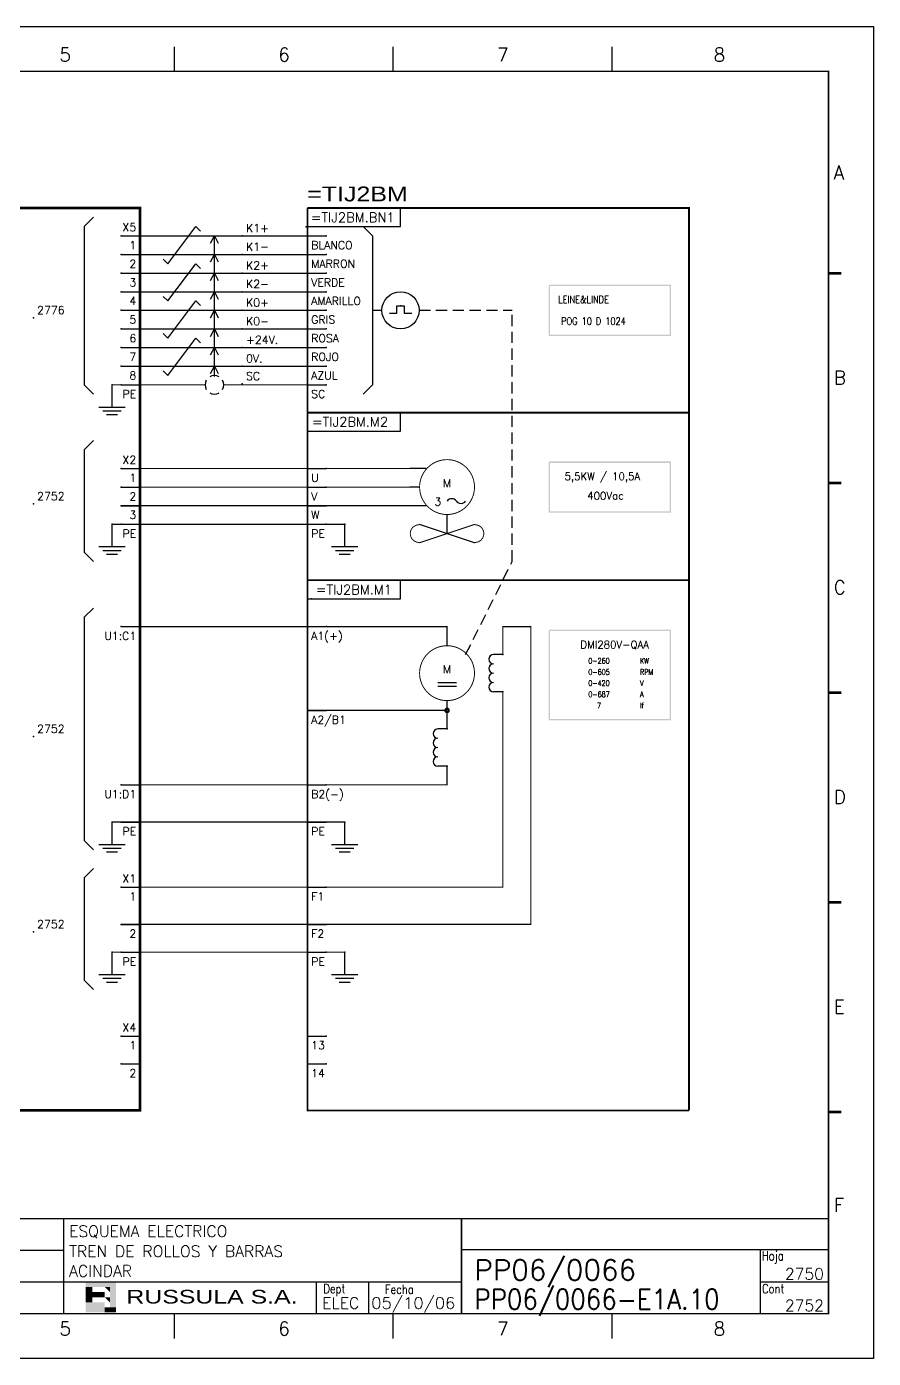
# Model space of a CAD drawing. Extents: x -25 to 1044, y -25744 to 292.
# Drawn here: x 455.5 to 644.3, y -14194.9 to -13897.9 of the extents above; entities that cross this region are included whole.
import ezdxf
from ezdxf.enums import TextEntityAlignment as Align

# ---------------------------------------------------------------- set-up
doc = ezdxf.new("R2010")
doc.units = 0
doc.header["$LTSCALE"] = 10
doc.header["$MEASUREMENT"] = 0
doc.linetypes.add('DASHDOT', pattern=[1, 0.5, -0.25, 0, -0.25])
doc.linetypes.add('HIDDEN', pattern=[0.375, 0.25, -0.125])
doc.layers.get('0').update_dxf_attribs({"linetype": 'CONTINUOUS'})
for name, color, linetype in [('1', 7, 'CONTINUOUS'), ('10', 5, 'CONTINUOUS'), ('102', 7, 'CONTINUOUS'), ('2', 7, 'CONTINUOUS'), ('8', 1, 'CONTINUOUS'), ('9', 6, 'CONTINUOUS'), ('DIBUJO', 7, 'CONTINUOUS'), ('NODE', 7, 'CONTINUOUS')]:
    doc.layers.add(name, color=color, linetype=linetype)
doc.styles.add('HELV', font='HELVBLD.SHX', dxfattribs={"width": 1.2})
doc.styles.add('HELVETICA', font='HELV.SHX')
doc.styles.add('LABEL', font='SIMPLEX', dxfattribs={"width": 0.8, "height": 4})
doc.styles.add('ROMAND', font='ROMAND.SHX', dxfattribs={"width": 0.7})
doc.styles.add('ROMANS', font='romans')
doc.styles.get("Standard").update_dxf_attribs({"font": 'simplex'})

# ---------------------------------------------------------------- blocks, each defined once
blk = doc.blocks.new('NOD', base_point=(237.5, 170))
at = {"layer": 'NODE'}
blk.add_point((237.5, 170), dxfattribs=at)
blk = doc.blocks.new('$060303')
at = {"layer": '2'}
for p, q in [((0, 0), (2.5, 0)), ((0, -10), (2.5, -10))]:
    blk.add_line(p, q, dxfattribs=at)
for centre, end in [((2.5, -1.25), 90), ((2.5, -3.75), 90.00000000000001), ((2.5, -6.25), 90.00000000000001), ((2.5, -8.75), 90.00000000000001)]:
    blk.add_arc(centre, 1.25, 270, end, dxfattribs=at)
for p in [(0, 0), (0, -10)]:
    blk.add_blockref('NOD', p, dxfattribs=at)
at = {"layer": '8'}
for tag, p in [('1A', (1.5, -3.324999999999989)), ('2A', (1.5, -13.32499999999999))]:
    blk.add_attdef(tag, text='', height=2.15, dxfattribs=at).set_placement(p, align=Align.RIGHT)
at = {"layer": '9'}
blk.add_attdef('ID', text='', height=2.15, dxfattribs=at).set_placement((0, 1.175000000000011), align=Align.CENTER)
blk = doc.blocks.new('$$PLL21')
blk.add_line((-2.5, 0), (2.5, 0))
at = {"layer": '2'}
for p in [(-2.5, 0), (2.5, 0)]:
    blk.add_blockref('NOD', p, dxfattribs=at)
at = {"layer": '8'}
blk.add_attdef('*A', (-1.5, -3.574999999999989), '', height=2.15, dxfattribs=at)
at = {"layer": '9'}
blk.add_attdef('ID', (-1.5, 1.25), '', height=2.15, dxfattribs=at)
blk = doc.blocks.new('$$PLR12')
blk.add_line((-2.5, 0), (2.5, 0))
at = {"layer": '2'}
for p in [(-2.5, 0), (2.5, 0)]:
    blk.add_blockref('NOD', p, dxfattribs=at)
at = {"layer": '8'}
blk.add_attdef('*A', text='', height=2.15, dxfattribs=at).set_placement((1.5, -3.574999999999989), align=Align.RIGHT)
at = {"layer": '9'}
blk.add_attdef('ID', text='', height=2.15, dxfattribs=at).set_placement((1.5, 1.25), align=Align.RIGHT)
blk = doc.blocks.new('$021501')
at = {"layer": '2'}
for p, q in [((0, -6), (0, 0)), ((-3.5, -6), (3.5, -6)), ((-2.5, -7), (2.5, -7)), ((-1.5, -8), (1.5, -8))]:
    blk.add_line(p, q, dxfattribs=at)
blk.add_blockref('NOD', (0, 0), dxfattribs=at)
blk = doc.blocks.new('$PP313')
at = {"layer": '2'}
blk.add_blockref('NOD', (0, 0), dxfattribs=at)
at = {"layer": '8'}
blk.add_attdef('1A', (1, -3.324999999999989), '', height=2.15, dxfattribs=at)
at = {"layer": '9'}
blk.add_attdef('ID', (1, 1), '', height=2.15, dxfattribs=at)
blk = doc.blocks.new('DOT', base_point=(355.25, 185))
at = {"layer": '2'}
blk.add_lwpolyline([(355, 185, 0.25, 0.25, 2.502154082895779), (355.237515595764, 185.2496880847195, 0.25, 0.25, 0.3996556434456849)], format="xyseb", close=True, dxfattribs=at)
blk = doc.blocks.new('$020501')
at = {"layer": '2'}
for p, q in [((-2, 1), (0, 0)), ((0, 0), (-2, -1))]:
    blk.add_line(p, q, dxfattribs=at)
blk = doc.blocks.new('$030107')
at = {"layer": '102'}
for centre, start, end in [((0, 0), 150.0000000000002, 209.9999999999999), ((0, 0), 60.00000000000018, 119.9999999999999), ((0, 0), 330.0000000000002, 29.99999999999989), ((0, -2.842170943040401e-14), 240.0000000000001, 299.9999999999998)]:
    blk.add_arc(centre, 2.500000000000008, start, end, dxfattribs=at)
blk = doc.blocks.new('$021325')
at = {"layer": '2'}
for p, q in [((-1, 0), (1, 0)), ((-1, -2), (-1, 0)), ((1, 0), (1, -2)), ((-3, -2), (-1, -2)), ((1, -2), (3, -2))]:
    blk.add_line(p, q, dxfattribs=at)
blk.add_blockref('NOD', (0, 0), dxfattribs=at)
blk = doc.blocks.new('newcajec')
at = {"layer": '1'}
for p, q in [((179.4, 20.84999999999999), (0.1303441721052074, 20.84999999999999)), ((7, 20.84999999999999), (7, 0)), ((71, 20.84999999999999), (71, 0)), ((84, 20.84999999999999), (84, 0.08964143426294768)), ((99, 20.84999999999999), (99, 0)), ((215.2, 20.79999999999999), (215.2, 0)), ((184.6434108527132, 20.17582254554676), (184.806079472624, 20.01315011347727)), ((184.806079472624, 20.01315011347727), (185.1814685954953, 20.25090212957883)), ((10.6, 16.64), (0, 16.64)), ((10.6, 16.64), (99.00000000000001, 16.64)), ((10.6, 12.48), (0, 12.48)), ((10.6, 12.48), (99.00000000000001, 12.48)), ((179.4, 13.86666666), (215.2, 13.86666666)), ((368, 14.06084184883153), (368, 0)), ((10.6, 8.32), (0, 8.32)), ((10.6, 8.32), (99.00000000000001, 8.32)), ((179.4, 6.93333333), (267.6330803594942, 6.93333333)), ((267.6330803594942, 6.93333333), (302.5, 6.93333333)), ((270.6330803594942, 6.908826233307309), (270.6330803594942, 0)), ((282.0665401797471, 6.93333333), (282.0665401797471, 0)), ((368, 6.93333333), (383, 6.93333333)), ((10.6, 4.16), (0, 4.16)), ((10.6, 4.16), (99.00000000000001, 4.16))]:
    blk.add_line(p, q, dxfattribs=at)
for points in [[(47.50000000000003, 272.5, 0.3, 0.3, 0), (47.50000000000003, 277.9125820568927, 0.3, 0.3, 0)], [(95.50000000000003, 272.5, 0.3, 0.3, 0), (95.50000000000003, 277.9125820568927, 0.3, 0.3, 0)], [(143.5000000000001, 272.5, 0.3, 0.3, 0), (143.5000000000001, 277.9125820568927, 0.3, 0.3, 0)], [(191.5000000000001, 272.5, 0.3, 0.3, 0), (191.5000000000001, 277.9125820568927, 0.3, 0.3, 0)], [(239.5000000000001, 272.5, 0.3, 0.3, 0), (239.5000000000001, 277.9125820568927, 0.3, 0.3, 0)], [(287.5000000000001, 272.5, 0.3, 0.3, 0), (287.5000000000001, 277.9125820568927, 0.3, 0.3, 0)], [(335.5000000000001, 272.5, 0.3, 0.3, 0), (335.5000000000001, 277.9125820568927, 0.3, 0.3, 0)], [(-2.989059080962793, 228.2254404700672, 0.6, 0.6, 0), (-0.1817779831361044, 228.2254404700672, 0.6, 0.6, 0)], [(383.0109409190372, 228.2254404700672, 0.6, 0.6, 0), (385.8182220168639, 228.2254404700672, 0.6, 0.6, 0)], [(-2.989059080962793, 182.2254404700672, 0.6, 0.6, 0), (-0.1817779831361044, 182.2254404700672, 0.6, 0.6, 0)], [(383.0109409190372, 182.2254404700672, 0.6, 0.6, 0), (385.8182220168639, 182.2254404700672, 0.6, 0.6, 0)], [(-2.989059080962793, 136.2254404700672, 0.6, 0.6, 0), (-0.1817779831361044, 136.2254404700672, 0.6, 0.6, 0)], [(383.0109409190372, 136.2254404700672, 0.6, 0.6, 0), (385.8182220168639, 136.2254404700672, 0.6, 0.6, 0)], [(-2.989059080962793, 90.2254404700672, 0.6, 0.6, 0), (-0.1817779831361044, 90.2254404700672, 0.6, 0.6, 0)], [(383.0109409190372, 90.2254404700672, 0.6, 0.6, 0), (385.8182220168639, 90.2254404700672, 0.6, 0.6, 0)], [(-2.989059080962793, 44.22544047006719, 0.6, 0.6, 0), (-0.1817779831361044, 44.22544047006719, 0.6, 0.6, 0)], [(383.0109409190372, 44.22544047006719, 0.6, 0.6, 0), (385.8182220168639, 44.22544047006719, 0.6, 0.6, 0)], [(383, 20.79999999999999, 0.3, 0.3, 0), (179.4, 20.79999999999999, 0.3, 0.3, 0), (179.4, 0, 0.3, 0.3, 0)], [(302.5, 20.79999999999999, 0.3, 0.3, 0), (302.5, 0, 0.3, 0.3, 0)], [(302.5, 14, 0.3, 0.3, 0), (383, 14, 0.3, 0.3, 0)], [(47.50000000000004, -5.50000000000002, 0.3, 0.3, 0), (47.50000000000004, -0.08741794310727435, 0.3, 0.3, 0)], [(95.50000000000003, -5.50000000000002, 0.3, 0.3, 0), (95.50000000000003, -0.08741794310727435, 0.3, 0.3, 0)], [(143.5000000000001, -5.50000000000002, 0.3, 0.3, 0), (143.5000000000001, -0.08741794310727435, 0.3, 0.3, 0)], [(191.5000000000001, -5.50000000000002, 0.3, 0.3, 0), (191.5000000000001, -0.08741794310727435, 0.3, 0.3, 0)], [(239.5000000000001, -5.50000000000002, 0.3, 0.3, 0), (239.5000000000001, -0.08741794310727435, 0.3, 0.3, 0)], [(287.5000000000001, -5.50000000000002, 0.3, 0.3, 0), (287.5000000000001, -0.08741794310727435, 0.3, 0.3, 0)], [(335.5000000000001, -5.50000000000002, 0.3, 0.3, 0), (335.5000000000001, -0.08741794310727435, 0.3, 0.3, 0)]]:
    blk.add_lwpolyline(points, format="xyseb", dxfattribs=at)
at = {"layer": '1', "const_width": 0.3}
blk.add_lwpolyline([(0, 0), (0, 272.5), (383, 272.5), (383, 0)], close=True, dxfattribs=at)
at = {"layer": '2', "color": 14}
for p, q in [((221.418090625, 4.694274193107214), (221.418090625, 5.808488255607214)), ((221.418090625, 2.465846068107213), (221.418090625, 3.580060130607212))]:
    blk.add_line(p, q, dxfattribs=at)
for points in [[(220.05064609375, 5.808488255607214), (220.05064609375, 6.922702318107211), (226.73593046875, 5.808488255607214), (226.73593046875, 6.922702318107211)], [(221.418090625, 2.465846068107213), (220.05064609375, 2.465846068107213), (221.418090625, 5.808488255607214), (220.05064609375, 5.808488255607214)], [(221.418090625, 4.694274193107214), (224.254271875, 4.694274193107214), (221.418090625, 3.580060130607212), (224.254271875, 3.580060130607212)], [(224.254271875, 5.808488255607214), (225.3684859375, 5.808488255607214), (225.3684859375, 4.694274193107214)], [(224.254271875, 3.580060130607212), (225.3684859375, 3.580060130607212), (225.3684859375, 2.465846068107213)], [(225.3684859375, 5.808488255607214), (226.73593046875, 5.808488255607214), (225.3684859375, 1.351632005607213), (226.73593046875, 1.351632005607213)], [(224.254271875, 0.2374179431072125), (224.254271875, 2.465846068107213), (220.05064609375, 0.2374179431072125), (220.05064609375, 2.465846068107213)], [(226.73593046875, 1.351632005607213), (226.73593046875, 0.2374179431072125), (224.254271875, 1.351632005607213), (224.254271875, 0.2374179431072125)]]:
    blk.add_solid(points, dxfattribs=at)
at = {"layer": '1', "style": 'ROMANS'}
for s, p in [('1', (22.29321663019694, 274.6822757111598)), ('2', (70.29321663019694, 274.6822757111598)), ('3', (118.2932166301969, 274.6822757111598)), ('4', (166.2932166301969, 274.6822757111598)), ('5', (214.2932166301969, 274.6822757111598)), ('6', (262.293216630197, 274.6822757111598)), ('7', (310.293216630197, 274.6822757111598)), ('8', (357.793216630197, 274.6822757111598)), ('A', (-4.369531937893967, 248.8361050328228)), ('A', (384.130468062106, 248.8361050328228)), ('B', (-4.369531937893967, 203.8361050328228)), ('B', (384.130468062106, 203.8361050328228)), ('C', (-4.369531937893967, 157.8361050328228)), ('C', (384.130468062106, 157.8361050328228)), ('D', (-4.369531937893967, 111.8361050328228)), ('D', (384.130468062106, 111.8361050328228)), ('E', (-4.369531937893967, 65.8361050328228)), ('E', (384.130468062106, 65.8361050328228)), ('F', (-4.369531937893967, 22.33610503282279)), ('F', (384.130468062106, 22.33610503282279)), ('1', (22.29321663019694, -4.817724288840244)), ('2', (70.29321663019694, -4.817724288840244)), ('3', (118.2932166301969, -4.817724288840244)), ('4', (166.2932166301969, -4.817724288840244)), ('5', (214.2932166301969, -4.817724288840244)), ('6', (262.293216630197, -4.817724288840244)), ('7', (310.293216630197, -4.817724288840244)), ('8', (357.793216630197, -4.817724288840244))]:
    blk.add_text(s, height=3, dxfattribs=at).set_placement(p)
at = {"layer": '1', "style": 'LABEL', "width": 0.8}
for s, p in [('Diseno comprobado por', (179.7314614292997, 18.27223571085374)), ('Dibujo comprobado por', (179.8050291925395, 11.4678814488418)), ('Hoja', (368.3783582875667, 11.66394739740196)), ('Dibujado por', (179.8266890074166, 4.640500723763907)), ('Fecha', (285.7145387337263, 4.296982269486556)), ('Cont', (368.4287365512884, 4.459855685207977)), ('No', (2.226666121281127, 1.047317943107212)), ('Revision', (7.999999999999986, 1.047317943107211))]:
    blk.add_text(s, height=2, dxfattribs=at).set_placement(p)
for s, p in [('Dept', (274.6061509242405, 4.441269529660175)), ('Elaborado', (77.5, 1.047317943107211)), ('Fecha', (91.5, 1.047317943107211))]:
    blk.add_text(s, height=2, dxfattribs=at).set_placement(p, align=Align.CENTER)
at = {"layer": '10', "style": 'ROMANS'}
for tag, p in [('REV41', (3.5, 18.74499999999998)), ('REV43', (77.69972273858866, 18.74499999999998)), ('REV31', (3.5, 14.58499999999999)), ('REV33', (77.69972273858866, 14.58499999999999)), ('REV21', (3.5, 10.42499999999999)), ('REV23', (77.69972273858866, 10.42499999999999)), ('REV11', (3.5, 6.265000000000002)), ('REV13', (77.69972273858866, 6.265000000000002))]:
    blk.add_attdef(tag, text='', height=2.5, dxfattribs=at).set_placement(p, align=Align.MIDDLE)
for tag, p, height in [('REV42', (7.999999999999986, 17.49499999999998), 2.5), ('SHEETNAME1', (100.5, 15.82514432423481), 2.5), ('DOCUMENTTYPE', (216.431556680333, 16.80300784715599), 2.5), ('NOTA', (305.324267012746, 15.80181941457773), 3), ('REV32', (7.999999999999986, 13.33499999999999), 2.5), ('DESIGNCHECK', (180.7368689439597, 14.83229733012664), 2.5), ('OBJECT', (216.431556680333, 12.40274635088354), 2.5), ('SHEETNAME2', (100.5, 11.66514432423481), 2.5), ('ORDER', (305.324267012746, 7.301819414577723), 4.5), ('REV22', (7.999999999999986, 9.174999999999999), 2.5), ('SHEETNAME3', (100.5, 7.505144324234807), 2.5), ('DRAWINGCHECK', (180.5313437479052, 7.714149530439984), 2.5), ('CUSTOMER', (216.431556680333, 8.084891464683468), 2.5), ('REV12', (7.999999999999986, 5.015000000000002), 2.5), ('SHEETNAME4', (100.5, 3.345144324234811), 2.5), ('USER', (180.634361454448, 0.7089454855303376), 2.5), ('DEPARTMENT', (271.9308878022507, 1.045088830057653), 2.5), ('DOCUMENT_ID', (305.324267012746, 0.9341589120460885), 4.4)]:
    blk.add_attdef(tag, p, '', height=height, dxfattribs=at)
for tag, width, p, p2 in [('REV44', 1.221199022953692, (84.52509332113708, 17.49499999999998), (98.48165358346499, 17.49499999999998)), ('REV34', 1.221199022953692, (84.52509332113708, 13.33499999999998), (98.48165358346499, 13.33499999999998)), ('REV24', 1.221199022953692, (84.52509332113708, 9.174999999999988), (98.48165358346499, 9.174999999999988)), ('REV14', 1.221199022953692, (84.52509332113708, 5.014999999999999), (98.48165358346499, 5.014999999999999)), ('CREATED2', 7.039914616041486, (282.7069601254168, 1.045088830057653), (301.1448317388588, 1.045088830057653))]:
    blk.add_attdef(tag, text='', height=2.5, dxfattribs=dict(at, width=width)).set_placement(p, p2, align=Align.FIT)
for tag, p in [('SHEET', (382, 7.433333330000005)), ('NEXTSHEET', (382, 0.5000000000000018))]:
    blk.add_attdef(tag, text='', height=2.5, dxfattribs=at).set_placement(p, align=Align.RIGHT)
at = {"layer": 'DIBUJO', "color": 14, "style": 'HELVETICA', "width": 1.3}
blk.add_text('RUSSULA S.A.', height=3, dxfattribs=at).set_placement((229, 2.191446348186597))

msp = doc.modelspace()

# ---------------------------------------------------------------- linework, layer by layer
at = {"layer": '2'}
for p, q in [((470.3575586181548, -13940.43327633202), (468.3555288630124, -13942.43530608717)), ((468.2825999025586, -13942.61137217258), (468.2825999025586, -13977.78253321276)), ((486.9572283429253, -13950.80806991001), (493.1821044897142, -13942.50823504762)), ((493.1821044897142, -13942.50823504762), (494.2195838475125, -13943.54571440542)), ((530.5313613704479, -13942.50823504762), (532.6063200860443, -13944.58319376322)), ((480.7323521961364, -13944.58319376322), (518.0816090768701, -13944.58319376322)), ((497.3320219209068, -13975.95986413835), (497.3320219209068, -13944.58319376322)), ((532.6063200860443, -13944.58319376322), (532.6063200860443, -13977.78253321276)), ((480.7323521961364, -13948.73311119441), (518.0816090768701, -13948.73311119441)), ((485.9197489851273, -13949.77059055221), (486.9572283429253, -13950.80806991001)), ((480.7323521961364, -13952.8830286256), (518.0816090768701, -13952.8830286256)), ((486.9572283429253, -13959.10790477239), (493.1821044897142, -13950.80806991001)), ((493.1821044897142, -13950.80806991001), (494.2195838475125, -13951.8455492678)), ((480.7323521961364, -13957.03294605679), (518.0816090768701, -13957.03294605679)), ((485.9197489851273, -13958.07042541459), (486.9572283429253, -13959.10790477239)), ((480.7323521961364, -13961.18286348799), (518.0816090768701, -13961.18286348799)), ((486.9572283429253, -13967.40773963478), (493.1821044897142, -13959.10790477239)), ((493.1821044897142, -13959.10790477239), (494.2195838475125, -13960.14538413019)), ((532.6063200860443, -13961.18286348799), (534.6812788016406, -13961.18286348799)), ((480.7323521961364, -13965.33278091918), (518.0816090768701, -13965.33278091918)), ((485.9197489851273, -13966.37026027698), (486.9572283429253, -13967.40773963478)), ((486.9572283429253, -13975.70757449716), (493.1821044897142, -13967.40773963478)), ((493.1821044897142, -13967.40773963478), (494.2195838475125, -13968.44521899257)), ((480.7323521961364, -13969.48269835037), (518.0816090768701, -13969.48269835037)), ((480.7323521961364, -13973.63261578156), (518.0816090768701, -13973.63261578156)), ((485.9197489851273, -13974.67009513936), (486.9572283429253, -13975.70757449716)), ((468.2825999025586, -13977.78253321276), (470.3575586181548, -13979.85749192835)), ((532.6063200860443, -13977.78253321276), (530.5313613704479, -13979.85749192835)), ((470.3575586181548, -13990.23228550633), (468.2825999025586, -13992.30724422193)), ((468.2825999025586, -13992.30724422193), (468.2825999025586, -14015.13179009349)), ((544.5662410722357, -13996.45716165312), (540.9061549484295, -13996.45716165312)), ((542.9811136640259, -14000.60707908432), (540.9061549484295, -14000.60707908432)), ((544.5662410722357, -14004.75699651551), (540.9061549484295, -14004.75699651551)), ((468.2825999025586, -14015.13179009349), (470.3575586181548, -14017.20674880909)), ((470.3575586181548, -14027.58154238707), (468.2825999025586, -14029.65650110267)), ((468.2825999025586, -14029.65650110267), (468.2825999025586, -14079.45551027698)), ((547.1310310952184, -14044.18121211184), (551.2809485264111, -14044.18121211184)), ((547.1310310952184, -14044.98294996632), (551.2809485264111, -14044.98294996632)), ((468.2825999025586, -14079.45551027698), (470.3575586181548, -14081.53046899257)), ((470.3575586181548, -14085.68038642377), (468.2825999025586, -14087.75534513936)), ((468.2825999025586, -14087.75534513936), (468.2825999025586, -14110.57989101092)), ((468.2825999025586, -14110.57989101092), (470.3575586181548, -14112.65484972652))]:
    msp.add_line(p, q, dxfattribs=at)
at = {"layer": '2', "color": 3}
for p, q in [((538.8311962328332, -13942.50823504762), (538.8311962328332, -13938.35831761643)), ((518.0816090768701, -13942.50823504762), (538.8311962328332, -13942.50823504762)), ((538.8311962328332, -13988.15732679074), (538.8311962328332, -13984.00740935955)), ((518.0816090768701, -13988.15732679074), (538.8311962328332, -13988.15732679074)), ((538.8311962328332, -14025.50658367147), (538.8311962328332, -14021.35666624028)), ((518.0816090768701, -14025.50658367147), (538.8311962328332, -14025.50658367147))]:
    msp.add_line(p, q, dxfattribs=at)
at = {"layer": '2', "linetype": 'HIDDEN'}
for p, q in [((542.9811136640259, -13961.18286348799), (563.7307008199891, -13961.18286348799)), ((563.7307008199891, -14017.20674880909), (563.7307008199891, -13961.18286348799)), ((553.3559072420073, -14037.95633596505), (563.7307008199891, -14017.20674880909))]:
    msp.add_line(p, q, dxfattribs=at)
at = {"layer": '2', "color": 3, "linetype": 'DASHDOT'}
for points in [[(381.1343338475132, -13938.35831761643, 0.5809884403669686, 0.5809884403669686, 0), (480.7323521961364, -13938.35831761643, 0.5809884403669686, 0.5809884403669686, 0), (480.7323521961364, -14139.62931302927, 0.5809884403669686, 0.5809884403669686, 0), (381.1343338475132, -14139.62931302927, 0.5809884403669686, 0.5809884403669686, 0), (381.1343338475132, -13938.35831761643, 0.5809884403669686, 0.5809884403669686, 0)], [(603.154916416319, -14139.62931302927, 0.4149917431192633, 0.4149917431192633, 0), (518.0816090768701, -14139.62931302927, 0.4149917431192633, 0.4149917431192633, 0), (518.0816090768701, -13938.35831761643, 0.4149917431192633, 0.4149917431192633, 0)], [(518.0816090768701, -13938.35831761643, 0.4149917431192633, 0.4149917431192633, 0), (603.154916416319, -13938.35831761643, 0.4149917431192633, 0.4149917431192633, 0), (603.154916416319, -14139.62931302927, 0.4149917431192633, 0.4149917431192633, 0)], [(518.0816090768701, -13984.00740935955, 0.4149917431192633, 0.4149917431192633, 0), (603.154916416319, -13984.00740935955, 0.4149917431192633, 0.4149917431192633, 0)], [(518.0816090768701, -14021.35666624028, 0.4149917431192633, 0.4149917431192633, 0), (603.154916416319, -14021.35666624028, 0.4149917431192633, 0.4149917431192633, 0)]]:
    msp.add_lwpolyline(points, format="xyseb", dxfattribs=at)
at = {"layer": '2', "linetype": 'HIDDEN'}
for points in [[(474.5074760493475, -13977.78253321276, 0.248995045871558, 0.248995045871558, 0), (495.2570632053105, -13977.78253321276, 0.248995045871558, 0.248995045871558, 0)], [(499.4069806365031, -13977.78253321276, 0.248995045871558, 0.248995045871558, 0), (522.2315265080628, -13977.78253321276, 0.248995045871558, 0.248995045871558, 0)], [(549.2059898108148, -14010.9818726623, 0.248995045871558, 0.248995045871558, 0), (549.2059898108148, -14006.83195523111, 0.248995045871558, 0.248995045871558, 0)]]:
    msp.add_lwpolyline(points, format="xyseb", dxfattribs=at)
at = {"layer": '2'}
for points in [[(543.0848615998058, -14000.60707908432, 0.2074958715596316, 0.2074958715596316, 1), (555.3271180218239, -14000.60707908432, 0.2074958715596316, 0.2074958715596316, 1)], [(543.0848615998058, -14042.10625339624, 0.2074958715596316, 0.2074958715596316, 1), (555.3271180218239, -14042.10625339624, 0.2074958715596316, 0.2074958715596316, 1)]]:
    msp.add_lwpolyline(points, format="xyseb", close=True, dxfattribs=at)
for points in [[(476.5824347649437, -13996.45716165312, 0.248995045871558, 0.248995045871558, 0), (544.6203842674706, -13996.45716165312, 0.248995045871558, 0.248995045871558, 0)], [(476.5824347649437, -14000.60707908432, 0.248995045871558, 0.248995045871558, 0), (542.9811136640259, -14000.60707908432, 0.248995045871558, 0.248995045871558, 0)], [(476.5824347649437, -14004.75699651551, 0.248995045871558, 0.248995045871558, 0), (544.5596810302305, -14004.75699651551, 0.248995045871558, 0.248995045871558, 0)], [(474.5074760493475, -14008.9069139467, 0.248995045871558, 0.248995045871558, 0), (526.3814439392554, -14008.9069139467, 0.248995045871558, 0.248995045871558, 0)], [(542.9811136640259, -14012.95308344211, 0.2074958715596316, 0.2074958715596316, -0.414213562373095), (541.0099028842094, -14010.9818726623, 0.2074958715596316, 0.2074958715596316, -0.414213562373095), (542.9811136640259, -14009.01066188248, 0.2074958715596316, 0.2074958715596316, -1)], [(542.9811136640259, -14008.9069139467, 0.248995045871558, 0.248995045871558, 0), (555.4308659576037, -14013.05683137789, 0.248995045871558, 0.248995045871558, 0)], [(542.9811136640259, -14013.05683137789, 0.248995045871558, 0.248995045871558, 0), (555.4308659576037, -14008.9069139467, 0.248995045871558, 0.248995045871558, 0)], [(555.4308659576037, -14012.95308344211, 0.2074958715596316, 0.2074958715596316, 0.414213562373095), (557.4020767374203, -14010.9818726623, 0.2074958715596316, 0.2074958715596316, 0.414213562373095), (555.4308659576037, -14009.01066188248, 0.2074958715596316, 0.2074958715596316, 1)], [(561.6557421043926, -14037.95633596505, 0.248995045871558, 0.248995045871558, 0), (561.6557421043926, -14031.73145981826, 0.248995045871558, 0.248995045871558, 0), (567.8806182511818, -14031.73145981826, 0.248995045871558, 0.248995045871558, 0), (567.8806182511818, -14098.13013871734, 0.248995045871558, 0.248995045871558, 0), (476.5824347649437, -14098.13013871734, 0.248995045871558, 0.248995045871558, 0)], [(549.2059898108148, -14035.88137724945, 0.248995045871558, 0.248995045871558, 0), (549.2059898108148, -14031.73145981826, 0.248995045871558, 0.248995045871558, 0), (476.5824347649437, -14031.73145981826, 0.248995045871558, 0.248995045871558, 0)], [(476.5824347649437, -14089.83030385496, 0.248995045871558, 0.248995045871558, 0), (561.6557421043926, -14089.83030385496, 0.248995045871558, 0.248995045871558, 0), (561.6557421043926, -14046.25617082744, 0.248995045871558, 0.248995045871558, 0)], [(549.2059898108148, -14048.33112954303, 0.248995045871558, 0.248995045871558, 0), (549.2059898108148, -14050.40608825863, 0.248995045871558, 0.248995045871558, 0), (518.0816090768701, -14050.40608825863, 0.248995045871558, 0.248995045871558, 0)], [(549.2059898108148, -14050.40608825863, 0.248995045871558, 0.248995045871558, 0), (549.2059898108148, -14054.55600568982, 0.248995045871558, 0.248995045871558, 0)], [(549.2059898108148, -14062.85584055221, 0.248995045871558, 0.248995045871558, 0), (549.2059898108148, -14067.0057579834, 0.248995045871558, 0.248995045871558, 0), (476.5824347649437, -14067.0057579834, 0.248995045871558, 0.248995045871558, 0)], [(474.5074760493475, -14075.30559284578, 0.248995045871558, 0.248995045871558, 0), (526.3814439392554, -14075.30559284578, 0.248995045871558, 0.248995045871558, 0)], [(474.5074760493475, -14104.35501486413, 0.248995045871558, 0.248995045871558, 0), (526.3814439392554, -14104.35501486413, 0.248995045871558, 0.248995045871558, 0)]]:
    msp.add_lwpolyline(points, format="xyseb", dxfattribs=at)
msp.add_circle((538.8311962328332, -13961.18286348799), 4.149917431192633, dxfattribs=at)
for centre, radius, start, end in [((468.5315949484301, -13942.61137217258), 0.248995045871558, 134.999999999995, 180), ((550.243469168613, -14004.49762667606), 1.296849197247698, 36.86989764586107, 143.1301023541389), ((552.3184278842093, -14002.94140763936), 1.296849197247698, 216.869897645861, 323.1301023541389)]:
    msp.add_arc(centre, radius, start, end, dxfattribs=at)
for points in [[(571.8645389851267, -13966.91797073048), (572.196532379622, -13966.58597733598), (571.8645389851267, -13955.61913477454), (572.196532379622, -13955.61913477454)], [(572.0305356823743, -13955.4531380773), (572.0305356823743, -13955.78513147179), (599.1709956823743, -13955.4531380773), (598.8390022878788, -13955.78513147179)], [(599.1709956823743, -13955.4531380773), (598.8390022878788, -13955.78513147179), (599.1709956823743, -13966.91797073048), (598.8390022878788, -13966.58597733598)], [(599.1709956823743, -13966.91797073048), (598.8390022878788, -13966.58597733598), (571.8645389851267, -13966.91797073048), (572.196532379622, -13966.58597733598)], [(571.8645389851267, -14006.34218632681), (572.196532379622, -14006.01019293231), (571.8645389851267, -13995.04335037087), (572.196532379622, -13995.04335037087)], [(572.0305356823743, -13994.87735367362), (572.0305356823743, -13995.20934706812), (599.1709956823743, -13994.87735367362), (598.8390022878788, -13995.20934706812)], [(599.1709956823743, -13994.87735367362), (598.8390022878788, -13995.20934706812), (599.1709956823743, -14006.34218632681), (598.8390022878788, -14006.01019293231)], [(599.1709956823743, -14006.34218632681), (598.8390022878788, -14006.01019293231), (571.8645389851267, -14006.34218632681), (572.196532379622, -14006.01019293231)], [(571.8645389851267, -14052.64704367147), (572.196532379622, -14052.31505027698), (571.8645389851267, -14032.5614433045), (572.196532379622, -14032.5614433045)], [(572.0305356823743, -14032.39544660725), (572.0305356823743, -14032.72744000175), (599.1709956823743, -14032.39544660725), (598.8390022878788, -14032.72744000175)], [(599.1709956823743, -14032.39544660725), (598.8390022878788, -14032.72744000175), (599.1709956823743, -14052.64704367147), (598.8390022878788, -14052.31505027698)], [(599.1709956823743, -14052.64704367147), (598.8390022878788, -14052.31505027698), (571.8645389851267, -14052.64704367147), (572.196532379622, -14052.31505027698)]]:
    msp.add_trace(points, dxfattribs=at)
at = {"layer": 'DIBUJO'}
msp.add_lwpolyline([(224.2587565025877, -13897.92180566662), (644.2587565025877, -13897.92180566662), (644.2587565025877, -14194.92180566662), (224.2587565025877, -14194.92180566662), (224.2587565025877, -13897.92180566662)], dxfattribs=at)

# ---------------------------------------------------------------- block references
at = {"layer": '2', "color": 7}
ref = msp.add_blockref('newcajec', (244.9339858603861, -14184.92180566662), dxfattribs=dict(at, xscale=1.016513761467883, yscale=1.016513761467883, zscale=1.016513761467883))
ref.add_attrib('REV24', '24/05/07', dxfattribs={"layer": '10', "height": 2.541284403669708, "style": 'ROMANS', "width": 0.728168361512762}).set_placement((330.854906410679, -14175.59529190515), (345.0419419800912, -14175.59529190515), align=Align.FIT)
ref.add_attrib('SHEETNAME3', '-', (347.0936188879083, -14177.29272317923), dxfattribs={"layer": '10', "height": 2.541284403669708, "style": 'ROMANS'})
ref.add_attrib('SHEETNAME2', 'CONVERTIDOR C.C. TIJERA 2BM', (347.0936188879083, -14173.06402593153), dxfattribs={"layer": '10', "height": 2.541284403669708, "style": 'ROMANS'})
ref.add_attrib('SHEETNAME1', '+TA104', (347.0936188879083, -14168.83532868382), dxfattribs={"layer": '10', "height": 2.541284403669708, "style": 'ROMANS'})
ref.add_attrib('USER', 'J.PAZOS', (428.5513000727962, -14184.20115282445), dxfattribs={"layer": '10', "height": 2.541284403669708, "style": 'ROMANS'})
ref.add_attrib('DRAWINGCHECK', 'J.L.C.C.', (428.4465811564207, -14177.08026651091), dxfattribs={"layer": '10', "height": 2.541284403669708, "style": 'ROMANS'})
ref.add_attrib('DESIGNCHECK', 'J.M. CEDEIRA', (428.6555003465384, -14169.84457131637), dxfattribs={"layer": '10', "height": 2.541284403669708, "style": 'ROMANS'})
ref.add_attrib('REV22', 'As-built', (253.0660959521291, -14175.59529190515), dxfattribs={"layer": '10', "height": 2.541284403669708, "style": 'ROMANS'})
ref.add_attrib('REV12', 'Aprobación documentación', (253.0660959521291, -14179.82398915286), dxfattribs={"layer": '10', "height": 2.541284403669708, "style": 'ROMANS'})
ref.add_attrib('REV21', '1', dxfattribs={"layer": '10', "height": 2.541284403669708, "style": 'ROMANS'}).set_placement((248.4917840255237, -14174.32464970332), align=Align.MIDDLE)
ref.add_attrib('REV11', '0', dxfattribs={"layer": '10', "height": 2.541284403669708, "style": 'ROMANS'}).set_placement((248.4917840255237, -14178.55334695103), align=Align.MIDDLE)
ref.add_attrib('SHEETNAME4', '-', (347.0936188879083, -14181.52142042694), dxfattribs={"layer": '10', "height": 2.541284403669708, "style": 'ROMANS'})
ref.add_attrib('REV14', '18/10/06', dxfattribs={"layer": '10', "height": 2.541284403669708, "style": 'ROMANS', "width": 0.7281683615127623}).set_placement((330.854906410679, -14179.82398915286), (345.0419419800912, -14179.82398915286), align=Align.FIT)
ref.add_attrib('REV23', 'C.C.R.', dxfattribs={"layer": '10', "height": 2.541284403669708, "style": 'ROMANS'}).set_placement((323.9168232864005, -14174.32464970332), align=Align.MIDDLE)
ref.add_attrib('REV13', 'PAZOS', dxfattribs={"layer": '10', "height": 2.541284403669708, "style": 'ROMANS'}).set_placement((323.9168232864005, -14178.55334695103), align=Align.MIDDLE)
ref.add_attrib('DOCUMENT_ID', 'PP06/0066-E1A.10', (555.3003049889369, -14183.97222027713), dxfattribs={"layer": '10', "height": 4.472660550458686, "style": 'ROMANS', "width": 0.9})
ref.add_attrib('ORDER', 'PP06/0066', (555.3003049889369, -14177.49940574795), dxfattribs={"layer": '10', "height": 4.574311926605475, "style": 'ROMANS'})
ref.add_attrib('CUSTOMER', 'ACINDAR', (464.9396416418608, -14176.7034022328), dxfattribs={"layer": '10', "height": 2.541284403669708, "style": 'ROMANS'})
ref.add_attrib('OBJECT', 'TREN DE ROLLOS Y BARRAS', (464.9396416418608, -14172.31424332095), dxfattribs={"layer": '10', "height": 2.541284403669708, "style": 'ROMANS'})
ref.add_attrib('DOCUMENTTYPE', 'ESQUEMA ELECTRICO', (464.9396416418608, -14167.84131695593), dxfattribs={"layer": '10', "height": 2.541284403669708, "style": 'ROMANS'})
ref.add_attrib('CREATED2', '05/10/06', dxfattribs={"layer": '10', "height": 2.541284403669708, "style": 'ROMANS', "width": 0.9619759102665368}).set_placement((532.3095012906244, -14183.85945848891), (551.0518515178662, -14183.85945848891), align=Align.FIT)
ref.add_attrib('DEPARTMENT', 'ELEC', (521.3554754795529, -14183.85945848891), dxfattribs={"layer": '10', "height": 2.541284403669708, "style": 'ROMANS'})
ref.add_attrib('NEXTSHEET', '2752', dxfattribs={"layer": '10', "height": 2.541284403669708, "style": 'ROMANS'}).set_placement((633.2422427411175, -14184.41354878589), align=Align.RIGHT)
ref.add_attrib('SHEET', '2750', dxfattribs={"layer": '10', "height": 2.541284403669708, "style": 'ROMANS'}).set_placement((633.2422427411175, -14177.3657200431), align=Align.RIGHT)
at = {"layer": '2'}
ref = msp.add_blockref('$PP313', (517.8093039160767, -13942.54249170843), dxfattribs=dict(at, xscale=0.9959801834862696, yscale=0.9959801834862696, zscale=0.9959801834862696))
ref.add_attrib('ID', '=TIJ2BM.BN1', (518.8052840995629, -13941.54651152494), dxfattribs={"layer": '9', "height": 2.141357394495399})
for name, p, xscale, yscale, zscale, values in [('$$PLR12', (478.6573934805401, -13944.58319376322), 0.8299834862385266, 0.8299834862385266, 0.8299834862385266, {'ID': 'X5', '*A': '1'}), ('$$PLL21', (520.1565677924665, -13944.58319376322), 0.829983486238546, 0.829983486238546, 0.829983486238546, {'*A': 'BLANCO'}), ('$$PLR12', (478.6573934805401, -13948.73311119441), 0.8299834862385266, 0.8299834862385266, 0.8299834862385266, {'*A': '2'}), ('$$PLL21', (520.1565677924665, -13948.73311119441), 0.829983486238546, 0.829983486238546, 0.829983486238546, {'*A': 'MARRON'}), ('$$PLR12', (478.6573934805401, -13952.8830286256), 0.8299834862385266, 0.8299834862385266, 0.8299834862385266, {'*A': '3'}), ('$$PLL21', (520.1565677924665, -13952.8830286256), 0.829983486238546, 0.829983486238546, 0.829983486238546, {'*A': 'VERDE'}), ('$$PLR12', (478.6573934805401, -13957.03294605679), 0.8299834862385266, 0.8299834862385266, 0.8299834862385266, {'*A': '4'}), ('$$PLL21', (520.1565677924665, -13957.03294605679), 0.829983486238546, 0.829983486238546, 0.829983486238546, {'*A': 'AMARILLO'}), ('$$PLR12', (478.6573934805401, -13961.18286348799), 0.8299834862385266, 0.8299834862385266, 0.8299834862385266, {'*A': '5'}), ('$$PLL21', (520.1565677924665, -13961.18286348799), 0.829983486238546, 0.829983486238546, 0.829983486238546, {'*A': 'GRIS'}), ('$$PLR12', (478.6573934805401, -13965.33278091918), 0.8299834862385266, 0.8299834862385266, 0.8299834862385266, {'*A': '6'}), ('$$PLL21', (520.1565677924665, -13965.33278091918), 0.829983486238546, 0.829983486238546, 0.829983486238546, {'*A': 'ROSA'}), ('$$PLR12', (478.6573934805401, -13969.48269835037), 0.8299834862385266, 0.8299834862385266, 0.8299834862385266, {'*A': '7'}), ('$$PLL21', (520.1565677924665, -13969.48269835037), 0.829983486238546, 0.829983486238546, 0.829983486238546, {'*A': 'ROJO'}), ('$$PLR12', (478.6573934805401, -13973.63261578156), 0.8299834862385266, 0.8299834862385266, 0.8299834862385266, {'*A': '8'}), ('$$PLL21', (520.1565677924665, -13973.63261578156), 0.829983486238546, 0.829983486238546, 0.829983486238546, {'*A': 'AZUL'}), ('$$PLR12', (478.6573934805401, -13977.78253321276), 0.8299834862385266, 0.8299834862385266, 0.8299834862385266, {'*A': 'PE'}), ('$$PLL21', (520.1565677924665, -13977.78253321276), 0.8299834862385266, 0.8299834862385266, 0.8299834862385266, {'*A': 'SC'}), ('$$PLR12', (478.6573934805401, -13996.45716165312), 0.8299834862385266, 0.8299834862385266, 0.8299834862385266, {'ID': 'X2', '*A': '1'}), ('$$PLL21', (520.1565677924665, -13996.45716165312), 0.8299834862385266, 0.8299834862385266, 0.8299834862385266, {'*A': 'U'}), ('$$PLR12', (478.6573934805401, -14000.60707908432), 0.8299834862385266, 0.8299834862385266, 0.8299834862385266, {'*A': '2'}), ('$$PLL21', (520.1565677924665, -14000.60707908432), 0.8299834862385266, 0.8299834862385266, 0.8299834862385266, {'*A': 'V'}), ('$$PLR12', (478.6573934805401, -14004.75699651551), 0.8299834862385266, 0.8299834862385266, 0.8299834862385266, {'*A': '3'}), ('$$PLL21', (520.1565677924665, -14004.75699651551), 0.8299834862385266, 0.8299834862385266, 0.8299834862385266, {'*A': 'W'}), ('$$PLR12', (478.6573934805401, -14008.9069139467), 0.8299834862385266, 0.8299834862385266, 0.8299834862385266, {'*A': 'PE'}), ('$$PLL21', (520.1565677924665, -14008.9069139467), 0.8299834862385266, 0.8299834862385266, 0.8299834862385266, {'*A': 'PE'}), ('$$PLR12', (478.6573934805401, -14031.73145981826), 0.8299834862385266, 0.8299834862385266, 0.8299834862385266, {'*A': 'U1:C1'}), ('$$PLL21', (520.1565677924665, -14031.73145981826), 0.8299834862385266, 0.8299834862385266, 0.8299834862385266, {'*A': 'A1(+)'}), ('$$PLL21', (520.1565677924665, -14050.40608825863), 0.8299834862385266, 0.8299834862385266, 0.8299834862385266, {'*A': 'A2/B1'}), ('$$PLR12', (478.6573934805401, -14067.0057579834), 0.8299834862385266, 0.8299834862385266, 0.8299834862385266, {'*A': 'U1:D1'}), ('$$PLL21', (520.1565677924665, -14067.0057579834), 0.8299834862385266, 0.8299834862385266, 0.8299834862385266, {'*A': 'B2(-)'}), ('$$PLR12', (478.6573934805401, -14075.30559284578), 0.8299834862385266, 0.8299834862385266, 0.8299834862385266, {'*A': 'PE'}), ('$$PLL21', (520.1565677924665, -14075.30559284578), 0.8299834862385266, 0.8299834862385266, 0.8299834862385266, {'*A': 'PE'}), ('$$PLR12', (478.6573934805401, -14089.83030385496), 0.8299834862385266, 0.8299834862385266, 0.8299834862385266, {'ID': 'X1', '*A': '1'}), ('$$PLL21', (520.1565677924665, -14089.83030385496), 0.8299834862385266, 0.8299834862385266, 0.8299834862385266, {'*A': 'F1'}), ('$$PLR12', (478.6573934805401, -14098.13013871734), 0.8299834862385266, 0.8299834862385266, 0.8299834862385266, {'*A': '2'}), ('$$PLL21', (520.1565677924665, -14098.13013871734), 0.8299834862385266, 0.8299834862385266, 0.8299834862385266, {'*A': 'F2'}), ('$$PLR12', (478.6573934805401, -14104.35501486413), 0.8299834862385266, 0.8299834862385266, 0.8299834862385266, {'*A': 'PE'}), ('$$PLL21', (520.1565677924665, -14104.35501486413), 0.8299834862385266, 0.8299834862385266, 0.8299834862385266, {'*A': 'PE'}), ('$$PLR12', (478.6573934805401, -14123.0296433045), 0.8299834862385266, 0.8299834862385266, 0.8299834862385266, {'ID': 'X4', '*A': '1'}), ('$$PLL21', (520.1565677924665, -14123.0296433045), 0.8299834862385266, 0.8299834862385266, 0.8299834862385266, {'*A': '13'}), ('$$PLR12', (478.6573934805401, -14129.25451945129), 0.8299834862385266, 0.8299834862385266, 0.8299834862385266, {'*A': '2'}), ('$$PLL21', (520.1565677924665, -14129.25451945129), 0.8299834862385266, 0.8299834862385266, 0.8299834862385266, {'*A': '14'})]:
    msp.add_blockref(name, p, dxfattribs=dict(at, xscale=xscale, yscale=yscale, zscale=zscale)).add_auto_attribs(values)
ref = msp.add_blockref('$PP313', (503.5568980676958, -13944.58319376322), dxfattribs=dict(at, xscale=0.8299834862385266, yscale=0.8299834862385266, zscale=0.8299834862385266))
ref.add_attrib('ID', 'K1+', (504.3868815539345, -13943.75321027698), dxfattribs={"layer": '9', "height": 1.784464495412832})
at = {"layer": '2', "xscale": 0.8299834862385266, "yscale": 0.8299834862385266, "zscale": 0.8299834862385266}
for name, p, rotation in [('$020501', (497.3320219209068, -13944.58319376322), 90), ('$020501', (497.3320219209068, -13948.73311119441), 90), ('$020501', (497.3320219209068, -13952.8830286256), 90), ('$020501', (497.3320219209068, -13957.03294605679), 90), ('$020501', (497.3320219209068, -13961.18286348799), 90), ('$020501', (497.3320219209068, -13965.33278091918), 90), ('$020501', (497.3320219209068, -13969.48269835037), 90), ('$020501', (497.3320219209068, -13973.63261578156), 90), ('$060303', (561.6557421043926, -14046.25617082744), 180), ('$060303', (549.2059898108148, -14062.85584055221), 180)]:
    msp.add_blockref(name, p, dxfattribs=dict(at, rotation=rotation))
at = {"layer": '2'}
ref = msp.add_blockref('$PP313', (503.5568980676958, -13948.73311119441), dxfattribs=dict(at, xscale=0.8299834862385266, yscale=0.8299834862385266, zscale=0.8299834862385266))
ref.add_attrib('ID', 'K1-', (504.3868815539345, -13947.90312770817), dxfattribs={"layer": '9', "height": 1.784464495412832})
ref = msp.add_blockref('$PP313', (503.5568980676958, -13952.8830286256), dxfattribs=dict(at, xscale=0.8299834862385266, yscale=0.8299834862385266, zscale=0.8299834862385266))
ref.add_attrib('ID', 'K2+', (504.3868815539345, -13952.05304513936), dxfattribs={"layer": '9', "height": 1.784464495412832})
ref = msp.add_blockref('$PP313', (503.5568980676958, -13957.03294605679), dxfattribs=dict(at, xscale=0.8299834862385266, yscale=0.8299834862385266, zscale=0.8299834862385266))
ref.add_attrib('ID', 'K2-', (504.3868815539345, -13956.20296257056), dxfattribs={"layer": '9', "height": 1.784464495412832})
ref = msp.add_blockref('$PP313', (503.5568980676958, -13961.18286348799), dxfattribs=dict(at, xscale=0.8299834862385266, yscale=0.8299834862385266, zscale=0.8299834862385266))
ref.add_attrib('ID', 'K0+', (504.3868815539345, -13960.35288000175), dxfattribs={"layer": '9', "height": 1.784464495412832})
ref = msp.add_blockref('$PP313', (456.9866322427296, -13962.8707134427), dxfattribs=dict(at, xscale=0.8299834862385266, yscale=0.8299834862385266, zscale=0.8299834862385266))
ref.add_attrib('ID', '2776', (457.8166157289681, -13962.04072995646), dxfattribs={"layer": '9', "height": 1.784464495412832})
for name, p, xscale, yscale, zscale in [('$021325', (538.8311962328332, -13960.17821482226), 0.8299834862385266, 0.8299834862385266, 0.8299834862385266), ('$030107', (497.3320219209068, -13977.78253321276), 0.8299834862385266, 0.8299834862385266, 0.8299834862385266), ('$021501', (474.5074760493475, -13977.78253321276), 0.8299834862385266, 0.8299834862385266, 0.8299834862385266), ('$021501', (474.5074760493475, -14008.9069139467), 0.8299834862385266, 0.8299834862385266, 0.8299834862385266), ('$021501', (526.3814439392554, -14008.9069139467), 0.8299834862385266, 0.8299834862385266, 0.8299834862385266), ('DOT', (549.2059898108148, -14050.40608825863), 1.659966972477053, 1.659966972477053, 1.659966972477053), ('$021501', (474.5074760493475, -14075.30559284578), 0.8299834862385266, 0.8299834862385266, 0.8299834862385266), ('$021501', (526.3814439392554, -14075.30559284578), 0.8299834862385266, 0.8299834862385266, 0.8299834862385266), ('$021501', (474.5074760493475, -14104.35501486413), 0.8299834862385266, 0.8299834862385266, 0.8299834862385266), ('$021501', (526.3814439392554, -14104.35501486413), 0.8299834862385266, 0.8299834862385266, 0.8299834862385266)]:
    msp.add_blockref(name, p, dxfattribs=dict(at, xscale=xscale, yscale=yscale, zscale=zscale))
ref = msp.add_blockref('$PP313', (503.5568980676958, -13965.33278091918), dxfattribs=dict(at, xscale=0.8299834862385266, yscale=0.8299834862385266, zscale=0.8299834862385266))
ref.add_attrib('ID', 'K0-', (504.3868815539345, -13964.50279743294), dxfattribs={"layer": '9', "height": 1.784464495412832})
ref = msp.add_blockref('$PP313', (503.5568980676958, -13969.48269835037), dxfattribs=dict(at, xscale=0.8299834862385266, yscale=0.8299834862385266, zscale=0.8299834862385266))
ref.add_attrib('ID', '+24V.', (504.3868815539345, -13968.65271486413), dxfattribs={"layer": '9', "height": 1.784464495412832})
ref = msp.add_blockref('$PP313', (503.5568980676958, -13973.63261578156), dxfattribs=dict(at, xscale=0.8299834862385266, yscale=0.8299834862385266, zscale=0.8299834862385266))
ref.add_attrib('ID', '0V.', (504.3868815539345, -13972.80263229533), dxfattribs={"layer": '9', "height": 1.784464495412832})
ref = msp.add_blockref('$PP313', (503.5568980676958, -13977.57897565954), dxfattribs=dict(at, xscale=0.8299834862385266, yscale=0.8299834862385266, zscale=0.8299834862385266))
ref.add_attrib('ID', 'SC', (504.3868815539345, -13976.7489921733), dxfattribs={"layer": '9', "height": 1.784464495412832})
ref = msp.add_blockref('$PP313', (518.0955610384884, -13988.12004936646), dxfattribs=dict(at, xscale=0.9959801834862696, yscale=0.9959801834862696, zscale=0.9959801834862696))
ref.add_attrib('ID', '=TIJ2BM.M2', (519.0915412219745, -13987.12406918297), dxfattribs={"layer": '9', "height": 2.141357394495399})
ref = msp.add_blockref('$PP313', (456.9866322427296, -14004.36988775462), dxfattribs=dict(at, xscale=0.8299834862385266, yscale=0.8299834862385266, zscale=0.8299834862385266))
ref.add_attrib('ID', '2752', (457.8166157289681, -14003.53990426838), dxfattribs={"layer": '9', "height": 1.784464495412832})
ref = msp.add_blockref('$PP313', (518.9543334215547, -14025.54084033228), dxfattribs=dict(at, xscale=0.9959801834862696, yscale=0.9959801834862696, zscale=0.9959801834862696))
ref.add_attrib('ID', '=TIJ2BM.M1', (519.9503136050407, -14024.5448601488), dxfattribs={"layer": '9', "height": 2.141357394495399})
ref = msp.add_blockref('$PP313', (456.9866322427296, -14056.24385564453), dxfattribs=dict(at, xscale=0.8299834862385266, yscale=0.8299834862385266, zscale=0.8299834862385266))
ref.add_attrib('ID', '2752', (457.8166157289681, -14055.41387215829), dxfattribs={"layer": '9', "height": 1.784464495412832})
ref = msp.add_blockref('$PP313', (456.9866322427296, -14099.81798867205), dxfattribs=dict(at, xscale=0.8299834862385266, yscale=0.8299834862385266, zscale=0.8299834862385266))
ref.add_attrib('ID', '2752', (457.8166157289681, -14098.98800518582), dxfattribs={"layer": '9', "height": 1.784464495412832})

# ---------------------------------------------------------------- texts
for s, height, style, width, p in [('=TIJ2BM', 3.319933944954106, 'HELV', 1.2, (518.0350999859295, -13936.89806807338)), ('LEINE&LINDE', 1.659966972477053, 'ROMANS', 0.8, (574.014593364286, -13959.61662383722)), ('POG 10 D 1024', 1.659966972477053, 'ROMANS', 0.8, (574.6550807556828, -13964.41329315572)), ('KW', 1.24497522935779, 'ROMANS', 0.8, (592.218298320644, -14039.98720105369)), ('RPM', 1.24497522935779, 'ROMANS', 0.8, (592.218298320644, -14042.4771515124)), ('V', 1.24497522935779, 'ROMANS', 0.8, (592.218298320644, -14044.96710197112)), ('A', 1.24497522935779, 'ROMANS', 0.8, (592.218298320644, -14047.45705242983)), ('If', 1.24497522935779, 'ROMANS', 0.8, (592.218298320644, -14049.94700288855))]:
    msp.add_text(s, height=height, dxfattribs=dict(at, style=style, width=width)).set_placement(p)
for s, style, p in [('5,5KW / 10,5A', 'ROMANS', (575.409872229713, -13999.04083943354)), ('400Vac', 'ROMANS', (580.4680236129681, -14003.36214709123)), ('DMI280V-QAA', 'ROMAND', (578.9360667896515, -14036.57873944656))]:
    msp.add_text(s, height=1.659966972477053, dxfattribs=dict(at, style=style)).set_placement(p)
for s, p in [('M', (549.2059898108148, -14000.60707908432)), ('3', (547.1310310952184, -14004.75699651551)), ('M', (549.2059898108148, -14042.10625339624))]:
    msp.add_text(s, height=1.784464495412832, dxfattribs=at).set_placement(p, align=Align.CENTER)
at = {"layer": '2', "style": 'ROMANS', "width": 0.8}
for s, p in [('0-260', (583.0884799720201, -14039.98720105369)), ('0-605', (583.0884799720201, -14042.4771515124)), ('0-420', (583.0884799720201, -14044.96710197112)), ('0-687', (583.0884799720201, -14047.45705242983)), ('7', (583.0884799720201, -14049.94700288855))]:
    msp.add_text(s, height=1.24497522935779, dxfattribs=at).set_placement(p, align=Align.CENTER)

doc.saveas('drawing.dxf')
